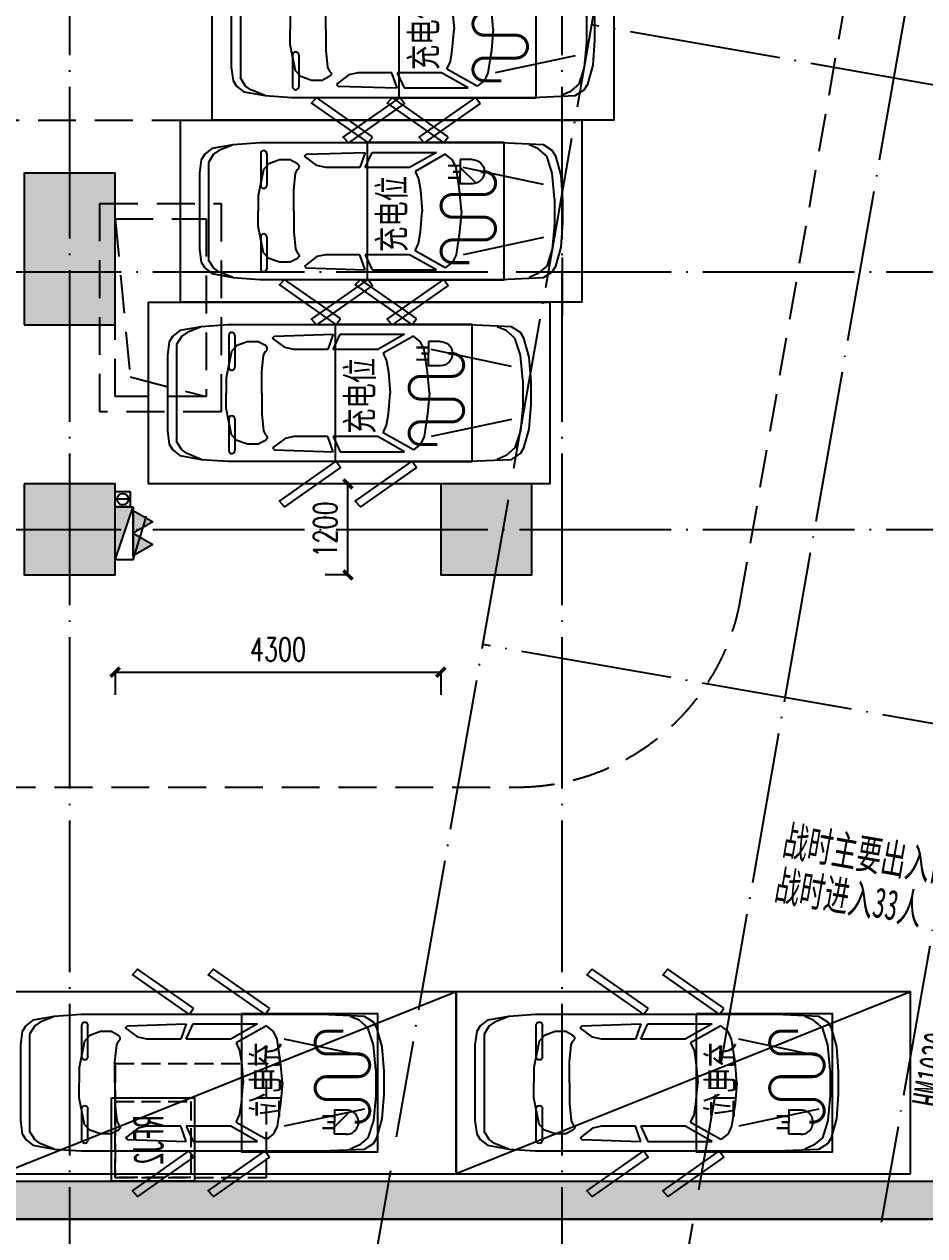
# Model space of a CAD drawing. Header units: millimetres. Extents: x 12325263 to 13848842, y -1463133 to 573208.
# Drawn here: x 12597197 to 12609085, y -1148606 to -1132621 of the extents above; entities that cross this region are included whole.
import ezdxf
from ezdxf.xclip import XClip

# ---------------------------------------------------------------- set-up
doc = ezdxf.new("R2010")
doc.units = ezdxf.units.MM
doc.header["$LTSCALE"] = 1000
doc.header["$XCLIPFRAME"] = 0
for name, pattern in [('ACAD_ISO02W100', [15, 12, -3]), ('DASH', [0.35, 0.25, -0.1]), ('DASHED2', [0.375, 0.25, -0.125]), ('DOTE', [2.4200000000000004, 2, -0.2, 0.02, -0.2]), ('地下室负三层平面图$0$-3F平面$0$$AUDIT_BAD_LTYPE2', [0])]:
    doc.linetypes.add(name, pattern=pattern)
for name, color, linetype in [('#s-灭火器', 20, 'Continuous'), ('-2F平面$0$COLUMN-CONCRETE', 6, 'Continuous'), ('-2F平面$0$WALL-SHATCH', 8, 'Continuous'), ('A-ANNO-DIMS', 83, 'Continuous'), ('A-AXIS', 16, 'DOTE'), ('A-COLS', 6, 'Continuous'), ('A-WALL', 5, 'Continuous'), ('A_WALL(防火墙)', 151, 'Continuous'), ('AXIS', 3, 'Continuous'), ('EQUIP_消火栓', 7, 'Continuous'), ('PUB_HATCH', 8, 'Continuous'), ('VPIPE-消防中', 3, 'Continuous'), ('WALL', 5, 'Continuous'), ('人防墙', 6, 'Continuous'), ('人防门编号', 73, 'Continuous'), ('人防集水井', 62, 'Continuous'), ('公寓机动车库', 23, 'Continuous'), ('投影线', 6, 'ACAD_ISO02W100'), ('水条件', 1, 'Continuous'), ('水沟+分水线', 133, 'Continuous'), ('车道中心线', 6, 'Continuous')]:
    doc.layers.add(name, color=color, linetype=linetype)
doc.layers.add('人防文字', color=3, linetype='Continuous', lineweight=15)
doc.styles.add('_TCH_DIM_T3', font='SIMPLEX.shx', dxfattribs={"width": 0.7058823529411765, "bigfont": 'GBCBIG.shx'})
doc.styles.add('宋体-标注', font='', dxfattribs={"width": 0.6})
doc.styles.add('标注宋体', font='', dxfattribs={"width": 0.6})
doc.styles.add('黑体', font='simhei.ttf', dxfattribs={"width": 0.7})
doc.styles.get('宋体-标注').set_extended_font_data('SimSun')
doc.styles.get('标注宋体').set_extended_font_data('NSimSun')
doc.dimstyles.new('_TCH_ARCH&&120', dxfattribs={"dimtxt": 306, "dimasz": 120, "dimexe": 300, "dimexo": 360, "dimgap": 147, "dimtad": 1, "dimdec": 0, "dimzin": 0, "dimdsep": 46, "dimtxsty": '_TCH_DIM_T3', "dimblk": 'ARCHTICK', "dimcen": 0.09, "dimclrt": 7, "dimazin": 2, "dimtfac": 1, "dimtdec": 0, "dimtix": 1, "dimtmove": 2, "dimatfit": 3, "dimfxl": 1, "dimfxlon": 1, "dimtolj": 1, "dimtzin": 0, "dimarcsym": 0})
doc.dimstyles.new('_TCH_ARCH&&150', dxfattribs={"dimtxt": 446.25, "dimasz": 150, "dimexe": 375, "dimexo": 450, "dimgap": 189.375, "dimtad": 1, "dimdec": 0, "dimzin": 0, "dimdsep": 46, "dimtxsty": '_TCH_DIM_T3', "dimblk": 'asdggshdfhsg_ArchTick', "dimcen": 0.09, "dimclrt": 7, "dimazin": 2, "dimtfac": 1, "dimtdec": 0, "dimtix": 1, "dimtmove": 2, "dimatfit": 3, "dimfxl": 1, "dimtolj": 1, "dimtzin": 0, "dimarcsym": 0})

# ---------------------------------------------------------------- blocks, each defined once
blk = doc.blocks.new('asdgafgfasdfagfagasdgagRFJ2')
at = {"layer": '人防集水井'}
blk.add_lwpolyline([(-50.00000047683716, -1050.000000238419), (1049.999999523163, -1050), (1049.999999523163, 49.99999976158142), (-50.00000047683716, 50)], close=True, dxfattribs=at)
at = {"layer": '人防集水井', "linetype": 'DASH'}
for points in [[(1999.999999523163, -1500.000146746635), (-9.5367431640625e-07, -1500.000146746635), (0, 0), (1999.999999523163, -1.001358032226562e-05)], [(-4.76837158203125e-07, -1000.000000238419), (999.9999995231628, -1000), (999.9999995231628, -2.384185791015625e-07), (-4.76837158203125e-07, 0)]]:
    blk.add_lwpolyline(points, close=True, dxfattribs=at)
at = {"layer": '人防集水井', "style": '宋体-标注', "width": 0.6}
blk.add_text('RFJ2', height=400, rotation=90, dxfattribs=at).set_placement((637.8247580528259, -818.3971052765846))
blk = doc.blocks.new('asdgafgf20230228-rf2')
at = {"layer": '人防集水井', "linetype": 'DASH', "xscale": -1, "rotation": 180.000210748876}
blk.add_blockref('asdgafgfasdfagfagasdgagRFJ2', (26799.98007546179, -28849.88665441284), dxfattribs=at)
at = {"layer": '人防文字', "style": '标注宋体', "width": 0.6}
for s, p in [('战时主要出入口', (35594.18519853987, -24590.83521907963, 2.982798457690922e-07)), ('战时进入33人', (35489.10847482644, -25181.56414160575, 2.982798457690922e-07))]:
    blk.add_text(s, height=400, rotation=350.0412493321783, dxfattribs=at).set_placement(p)
at = {"layer": '人防门编号', "style": '标注宋体', "width": 0.6}
blk.add_text('HM1020', height=399.9999999999999, rotation=80.04131921288797, dxfattribs=at).set_placement((37710.21658441238, -27944.72992767626, 2.982798457690922e-07))
blk = doc.blocks.new('_FZH')
blk.add_lwpolyline([(-0.5, -0.5), (0.5, -0.5), (0.5, 0.5), (-0.5, 0.5)], close=True)
at = {"layer": 'PUB_HATCH'}
blk.add_solid([(-0.5, -0.5), (0.5, -0.5), (-0.5, 0.5), (0.5, 0.5)], dxfattribs=at)
blk = doc.blocks.new('1-3F')
at = {"layer": 'A-COLS', "xscale": 1200, "yscale": 2000, "zscale": 2000}
blk.add_blockref('_FZH', (-6499.985144147649, 300.0000000025611), dxfattribs=at)
at = {"layer": 'A-COLS', "xscale": 1200, "yscale": 1200, "zscale": 1200, "rotation": 270}
for p in [(-6499.985144147649, -3399.999999776483), (-999.9851441476494, -3399.999999776483)]:
    blk.add_blockref('_FZH', p, dxfattribs=at)
blk = doc.blocks.new('adgshg13--2F平面$0$A$C7F010FC0')
at = {"layer": '-2F平面$0$WALL-SHATCH'}
h = blk.add_hatch(color=256, dxfattribs=at)
h.dxf.hatch_style = 1
h.paths.add_polyline_path([(-60384.17120504379, -16880.89509773254), (-763.1647881269455, 197.4793643951416), (12587.61850607395, -13153.30393266678), (12587.61850607395, -157996.0197629929), (-162964.8506313562, -188820.4315237999), (-171262.3814957142, -180522.900662899), (-171262.3814957142, -31310.89849328995), (-150707.1909123659, -10755.70791006088), (-131860.0775495768, -7980.895098209381), (-99162.38149428368, -7980.895098209381), (-99162.38149428368, -4980.895097732544), (-76620.42811572552, -4980.895097732544), (-70107.65229141712, -16880.89509773254)], flags=16)
h.paths.add_polyline_path([(-60091.22944009304, -16380.89510011673), (-646.8769880533218, 646.876989364624), (12987.61850607395, -12987.61850786209), (12987.61850607395, -158331.9049158096), (-163100.5840539932, -189250.3835258484), (-171662.3814958334, -180688.5860877037), (-171662.3814958334, -31145.21306848526), (-150777.8961598873, -10260.7277340889), (-131896.6870943308, -7480.895098209381), (-99562.38149428368, -7480.895098209381), (-99562.38149428368, -4580.895097732544), (-76365.55243730545, -4580.895097732544), (-69907.50581622124, -16380.89510774612)])
at = {"layer": '-2F平面$0$COLUMN-CONCRETE'}
for points in [[(-60091.22944009304, -16380.89510011673), (-646.8769880533218, 646.876989364624), (12987.61850607395, -12987.61850786209), (12987.61850607395, -158331.9049158096), (-163100.5840539932, -189250.3835258484), (-171662.3814958334, -180688.5860877037), (-171662.3814958334, -31145.21306848526), (-150777.8961598873, -10260.7277340889), (-131896.6870943308, -7480.895098209381), (-99562.38149428368, -7480.895098209381), (-99562.38149428368, -4580.895097732544), (-76365.55243730545, -4580.895097732544), (-69907.50581622124, -16380.89510774612)], [(-60384.17120504379, -16880.89509773254), (-763.1647881269455, 197.4793643951416), (12587.61850607395, -13153.30393266678), (12587.61850607395, -157996.0197629929), (-162964.8506313562, -188820.4315237999), (-171262.3814957142, -180522.900662899), (-171262.3814957142, -31310.89849328995), (-150707.1909123659, -10755.70791006088), (-131860.0775495768, -7980.895098209381), (-99162.38149428368, -7980.895098209381), (-99162.38149428368, -4980.895097732544), (-76620.42811572552, -4980.895097732544), (-70107.65229141712, -16880.89509773254)]]:
    blk.add_lwpolyline(points, close=True, dxfattribs=at)
blk = doc.blocks.new('A$C2A3E77E8')
at = {"layer": 'WALL', "color": 1}
blk.add_blockref('adgshg13--2F平面$0$A$C7F010FC0', (561507.9086489398, 205483.1249103504), dxfattribs=at)
blk = doc.blocks.new('asdggshdfhsg_ArchTick')
at = {"color": 0, "linetype": 'ByBlock', "const_width": 0.4}
blk.add_lwpolyline([(-0.5, -0.5), (0.5, 0.5)], dxfattribs=at)
blk = doc.blocks.new('*D5455')
at = {"layer": 'AXIS', "color": 0, "lineweight": -2, "transparency": 16777216}
for p, q in [((-1613.185512135866, -6874.600534099486), (-2456.257931867933, -11676.14756553428)), ((4788.87719643755, -7998.697093741136), (3945.804776705484, -12800.24412517593)), ((-2243.666298613597, -11332.73848372331), (3862.916592640714, -12404.95366368913))]:
    blk.add_line(p, q, dxfattribs=at)
at = {"layer": 'Defpoints', "color": 0, "transparency": 16777216}
for p in [(-1535.363442622126, -6431.380808120826), (4866.69926595129, -7555.477367762476), (4010.656501300267, -12430.89435352704)]:
    blk.add_point(p, dxfattribs=at)
at = {"layer": 'AXIS', "color": 0, "lineweight": -2, "transparency": 16777216, "xscale": 150, "yscale": 150, "zscale": 150}
for p, rotation in [((-2391.40620727315, -11306.7977938854), 170.0413192127123), ((4010.656501300267, -12430.89435352704), 350.0413192127123)]:
    blk.add_blockref('asdggshdfhsg_ArchTick', p, dxfattribs=dict(at, rotation=rotation))
at = {"layer": 'AXIS', "color": 7, "transparency": 16777216, "insert": (880.9620440678209, -11462.56132489245), "char_height": 446.25, "attachment_point": 5, "rotation": 350.0413192127123, "style": '_TCH_DIM_T3'}
blk.add_mtext('\\A1;6500', dxfattribs=at)
blk = doc.blocks.new('*D5456')
at = {"layer": 'AXIS', "color": 0, "lineweight": -2, "transparency": 16777216}
for p, q in [((-1613.185512139577, -6874.60053409786), (-2248.732413168462, -10494.22829625762)), ((2375.792021664669, -7574.999159720745), (1740.245120635784, -11194.62692188051)), ((-2036.140779914136, -10150.81921444665), (1657.356936571002, -10799.33646039371))]:
    blk.add_line(p, q, dxfattribs=at)
at = {"layer": 'Defpoints', "color": 0, "transparency": 16777216}
for p in [(-1535.363442625851, -6431.380808119197), (2453.614091178395, -7131.779433742082), (1805.096845230556, -10825.27715023162)]:
    blk.add_point(p, dxfattribs=at)
at = {"layer": 'AXIS', "color": 0, "lineweight": -2, "transparency": 16777216, "xscale": 150, "yscale": 150, "zscale": 150}
for p, rotation in [((-2183.88068857369, -10124.87852460874), 170.0413192127141), ((1805.096845230556, -10825.27715023162), 350.0413192127141)]:
    blk.add_blockref('asdggshdfhsg_ArchTick', p, dxfattribs=dict(at, rotation=rotation))
at = {"layer": 'AXIS', "color": 7, "transparency": 16777216, "insert": (-118.0550246173184, -10068.79308860641), "char_height": 446.25, "attachment_point": 5, "rotation": 350.04131921271414, "style": '_TCH_DIM_T3'}
blk.add_mtext('\\A1;4050', dxfattribs=at)
blk = doc.blocks.new('*D5457')
at = {"layer": 'AXIS', "color": 0, "lineweight": -2, "transparency": 16777216}
for p, q in [((2375.792021664669, -7574.999159720745), (1740.245120635784, -11194.62692188051)), ((4788.877196439434, -7998.69709374028), (4153.330295410548, -11618.32485590004)), ((1952.83675389011, -10851.21784006953), (4070.442111345767, -11223.03439441325))]:
    blk.add_line(p, q, dxfattribs=at)
at = {"layer": 'Defpoints', "color": 0, "transparency": 16777216}
for p in [(2453.614091178395, -7131.779433742082), (4866.69926595316, -7555.477367761618), (4218.182020005321, -11248.97508425116)]:
    blk.add_point(p, dxfattribs=at)
at = {"layer": 'AXIS', "color": 0, "lineweight": -2, "transparency": 16777216, "xscale": 150, "yscale": 150, "zscale": 150}
for p, rotation in [((1805.096845230556, -10825.27715023162), 170.0413192127141), ((4218.182020005321, -11248.97508425116), 350.0413192127141)]:
    blk.add_blockref('asdggshdfhsg_ArchTick', p, dxfattribs=dict(at, rotation=rotation))
at = {"layer": 'AXIS', "color": 7, "transparency": 16777216, "insert": (3082.976329672188, -10630.84136842762), "char_height": 446.25, "attachment_point": 5, "rotation": 350.04131921271414, "style": '_TCH_DIM_T3'}
blk.add_mtext('\\A1;2450', dxfattribs=at)
blk = doc.blocks.new('asdfasdfadgd')
at = {"layer": '车道中心线', "linetype": 'DASHED2', "ltscale": 2}
for p, q in [((42007.57024923712, -15918.70624019532), (54718.62744193524, 56474.52772310306)), ((-50.00000001117587, -18399.96300131246), (39052.77748931013, -18399.89244342945))]:
    blk.add_line(p, q, dxfattribs=at)
blk.add_arc((39052.77207604609, -15399.89244343434), 3000, 270.0001034133329, 350.0413192160692, dxfattribs=at)
blk = doc.blocks.new('asdfsfsdf')
at = {"color": 253, "linetype": '地下室负三层平面图$0$-3F平面$0$$AUDIT_BAD_LTYPE2', "transparency": 33554559, "extrusion": (0.0004477907748714072, 3.529959095306893e-16, 0.999999899741706)}
for p, q in [((-499.9999510645866, -141.1764707579277, 0.2238953878532797), (-724.9999280292541, -211.764705659356, 0.3246483119859617)), ((-168.7499837987125, -110.000000001397, 0.07556469346370548), (-499.9999510645866, -141.1764707579277, 0.2238953878532797)), ((168.7499823644757, -109.9999999995343, -0.07556469305539444), (-168.7499837987125, -110.000000001397, 0.07556469346370548)), ((168.7499823644757, -109.9999999995343, -0.07556469305539444), (499.999950107187, -141.1764707579277, -0.2238953876585836)), ((499.999950107187, -141.1764707579277, -0.2238953876585836), (724.9999261181802, -211.7647058977745, -0.3246483115967724)), ((-724.9999280292541, -211.764705659356, 0.3246483119859617), (-824.9999170508236, -329.4117646231316, 0.3694273889297957)), ((-349.9999665804207, -258.8235292448662, 0.1567267717199455), (-574.9999421145767, -1317.647058726754, 0.2574796953287081)), ((349.9999641925097, -258.8235292430036, -0.1567267711171998), (574.9999411571771, -1317.647058724891, -0.2574796952492556)), ((724.9999261181802, -211.7647058977745, -0.3246483115967724), (824.9999175239354, -329.4117646231316, -0.3694273894917245)), ((-824.9999170508236, -329.4117646231316, 0.3694273889297957), (-874.99991251342, -447.0588235869072, 0.3918169277702976)), ((824.9999175239354, -329.4117646231316, -0.3694273894917245), (874.9999125096947, -447.0588235869072, -0.3918169281189517)), ((-574.9999425914139, -1411.764705897775, 0.2574796953093296), (-674.9999320898205, -1458.823529244866, 0.3022587728158986)), ((-274.9999726694077, -1364.705882550683, 0.1231424633135522), (-574.9999425914139, -1411.764705897775, 0.2574796953093296)), ((2.365559339523315e-07, -1341.176470519509), (-274.9999726694077, -1364.705882550683, 0.1231424633135522)), ((2.365559339523315e-07, -1341.176470519509), (274.9999717120081, -1364.705882312264, -0.1231424628849248)), ((274.9999717120081, -1364.705882312264, -0.1231424628849248), (574.9999416340142, -1411.764705897775, -0.2574796953464441)), ((574.9999416340142, -1411.764705897775, -0.2574796953464441), (674.9999316073954, -1458.823529481422, -0.3022587727170486)), ((-674.9999320898205, -1458.823529244866, 0.3022587728158986), (-749.9999260008335, -1552.941176654305, 0.3358430815717435)), ((-749.9999260008335, -1552.941176654305, 0.3358430815717435), (-524.9999480806291, -1952.941176654305, 0.2350901571286059)), ((749.9999240897596, -1552.941176414024, -0.3358430809488905), (524.9999452158809, -1952.941176415887, -0.2350901560785282)), ((674.9999316073954, -1458.823529481422, -0.3022587727170486), (749.9999240897596, -1552.941176414024, -0.3358430809488905)), ((-774.9999220632017, -2517.647058726754, 0.3470378507689607), (-774.9999220632017, -1670.588235379662, 0.3470378503031141)), ((-774.9999220632017, -1670.588235379662, 0.3470378503031141), (-574.9999421145767, -2023.529411557596, 0.257479695328853)), ((774.9999230131507, -1670.588235379662, -0.3470378509613082), (574.9999421108514, -2023.529411794152, -0.2574796950939764)), ((774.9999225363135, -2517.64705896331, -0.3470378506309664), (774.9999230131507, -1670.588235379662, -0.3470378509613082)), ((-524.9999480806291, -1952.941176654305, 0.2350901571286059), (-424.9999581072479, -1905.882352830376, 0.1903110794088359)), ((-424.9999581072479, -1905.882352830376, 0.1903110794088359), (-274.9999731462449, -1882.35294127604, 0.1231424632944275)), ((-274.9999731462449, -1882.35294127604, 0.1231424632944275), (2.365559339523315e-07, -1858.823529244866)), ((274.9999717120081, -1882.352941035759, -0.1231424628847421), (2.365559339523315e-07, -1858.823529244866)), ((424.999956196174, -1905.882352830376, -0.1903110785527894), (274.9999717120081, -1882.352941035759, -0.1231424628847421)), ((524.9999452158809, -1952.941176415887, -0.2350901560785282), (424.999956196174, -1905.882352830376, -0.1903110785527894)), ((-574.9999421145767, -2023.529411557596, 0.257479695328853), (-574.9999421145767, -2611.764705659356, 0.2574796952125222)), ((574.9999421108514, -2023.529411794152, -0.2574796950939764), (574.9999411571771, -2611.764705897775, -0.2574796951324972)), ((-574.9999421145767, -2611.764705659356, 0.2574796952125222), (-774.9999220632017, -2517.647058726754, 0.3470378507689607)), ((574.9999411571771, -2611.764705897775, -0.2574796951324972), (774.9999225363135, -2517.64705896331, -0.3470378506309664)), ((-774.9999215863645, -2611.764705899637, 0.3470378500898093), (-574.9999416377395, -2682.35294127604, 0.2574796952319682)), ((-749.9999255239964, -3388.235294345301, 0.3358430813588681), (-774.9999215863645, -2611.764705899637, 0.3470378500898093)), ((-574.9999416377395, -2682.35294127604, 0.2574796952319682), (-574.9999421145767, -3129.41176486155, 0.257479695562074)), ((774.9999225363135, -2611.764705659356, -0.3470378507473485), (574.9999416340142, -2682.35294127604, -0.2574796952294666)), ((574.9999416340142, -2682.35294127604, -0.2574796952294666), (574.9999416340142, -3129.411764621269, -0.2574796948800628)), ((749.9999245665967, -3388.235294343438, -0.3358430809290396), (774.9999225363135, -2611.764705659356, -0.3470378507473485)), ((-574.9999421145767, -3129.41176486155, 0.257479695562074), (-599.9999405629933, -3247.058823586907, 0.2686744650115782)), ((574.9999416340142, -3129.411764621269, -0.2574796948800628), (599.9999391268939, -3247.058823586907, -0.2686744647175814)), ((-599.9999405629933, -3247.058823586907, 0.2686744650115782), (-724.9999270755798, -3411.764705897775, 0.324648311792771)), ((599.9999391268939, -3247.058823586907, -0.2686744647175814), (724.9999275486916, -3411.764705897775, -0.3246483115377303)), ((-724.9999270755798, -3411.764705897775, 0.324648311792771), (-749.9999255239964, -3388.235294345301, 0.3358430813588681)), ((-624.9999380558729, -3505.882353068795, 0.2798692348493339), (-674.9999320898205, -3599.999999762978, 0.3022587729329561)), ((-599.9999405629933, -3482.352941274177, 0.2686744655939557), (-624.9999380558729, -3505.882353068795, 0.2798692348493339)), ((-574.9999421145767, -3482.35294127604, 0.2574796953293679), (-599.9999405629933, -3482.352941274177, 0.2686744655939557)), ((-549.9999470058829, -3505.882352830376, 0.2462849269087827), (-574.9999421145767, -3482.35294127604, 0.2574796953293679)), ((-499.9999496340752, -3529.41176486155, 0.2238953872139153), (-549.9999470058829, -3505.882352830376, 0.2462849269087827)), ((499.999950107187, -3529.41176486155, -0.2238953881230394), (549.9999441411346, -3505.882352830376, -0.2462849258573907)), ((549.9999441411346, -3505.882352830376, -0.2462849258573907), (574.9999416340142, -3482.35294127604, -0.2574796952294021)), ((574.9999416340142, -3482.35294127604, -0.2574796952294021), (599.9999391268939, -3482.352941274177, -0.2686744647174983)), ((599.9999391268939, -3482.352941274177, -0.2686744647174983), (624.9999351911247, -3505.882352830376, -0.2798692334487053)), ((624.9999351911247, -3505.882352830376, -0.2798692334487053), (674.9999311305583, -3600.000000001397, -0.3022587726192891)), ((724.9999275486916, -3411.764705897775, -0.3246483115377303), (749.9999245665967, -3388.235294343438, -0.3358430809290396)), ((-674.9999320898205, -3599.999999762978, 0.3022587729329561), (-674.9999320898205, -3741.17647075979, 0.3022587729329017)), ((-274.9999731462449, -3552.941176415887, 0.1231424632950173), (-499.9999496340752, -3529.41176486155, 0.2238953872139153)), ((7.133930921554565e-07, -3552.941176654305), (-274.9999731462449, -3552.941176415887, 0.1231424632950173)), ((7.133930921554565e-07, -3552.941176654305), (274.9999726656824, -3552.941176415887, -0.1231424630783778)), ((274.9999726656824, -3552.941176415887, -0.1231424630783778), (499.999950107187, -3529.41176486155, -0.2238953881230394)), ((674.9999311305583, -3600.000000001397, -0.3022587726192891), (674.9999316073954, -3741.176470281091, -0.3022587730655932)), ((-674.9999320898205, -3741.17647075979, 0.3022587729329017), (-624.9999380558729, -3882.352941037621, 0.2798692345000124)), ((674.9999316073954, -3741.176470281091, -0.3022587730655932), (624.9999351911247, -3882.352941037621, -0.2798692334484588)), ((-624.9999380558729, -3882.352941037621, 0.2798692345000124), (-549.9999460522085, -3952.941176414024, 0.2462849269474509)), ((-549.9999460522085, -3952.941176414024, 0.2462849269474509), (-199.9999792352319, -4023.529411794152, 0.08955815500490981)), ((549.9999450948089, -3952.941176654305, -0.2462849259351472), (199.9999801851809, -4023.529411553871, -0.08955815519579101)), ((624.9999351911247, -3882.352941037621, -0.2798692334484588), (549.9999450948089, -3952.941176654305, -0.2462849259351472)), ((-199.9999792352319, -4023.529411794152, 0.08955815500490981), (2.365559339523315e-07, -4023.529411553871)), ((199.9999801851809, -4023.529411553871, -0.08955815519579101), (2.365559339523315e-07, -4023.529411553871)), ((-874.9999120365828, -4352.941176656168, 0.3918169277909837), (-799.9999205116183, -4541.176470521372, 0.3582326202192607)), ((874.9999125096947, -4352.941176414024, -0.3918169282337609), (799.9999190755188, -4541.176470757928, -0.3582326193421601)), ((-799.9999205116183, -4541.176470521372, 0.3582326202192607), (-749.9999260008335, -4611.764706136193, 0.3358430813398884)), ((-749.9999260008335, -4611.764706136193, 0.3358430813398884), (-641.2499364260584, -4680.000000241678, 0.2871458345919543)), ((749.9999240897596, -4611.764706136193, -0.3358430808314997), (641.249935945496, -4680.000000001397, -0.2871458343748414)), ((799.9999190755188, -4541.176470757928, -0.3582326193421601), (749.9999240897596, -4611.764706136193, -0.3358430808314997)), ((641.249935945496, -4680.000000001397, -0.2871458343748414), (-641.2499364260584, -4680.000000241678, 0.2871458345919543))]:
    blk.add_line(p, q, dxfattribs=at)
for points in [[(-474.9999997620226, -23.52941179275513), (-149.9999997613286, -7.049211745248385e-29), (149.9999997613286, 7.049211745248385e-29), (474.9999992851854, -23.52941203117371), (724.9999997609804, -94.11764716915788), (799.9999992858793, -141.1764707565308), (875.0000002394273, -258.8235292453319), (899.9999983314156, -823.5294117927554), (899.99999928509, -4000.000000238419), (875.0000002394273, -4352.941176414491), (824.9999992870789, -4635.294117448852), (750.0000002408798, -4729.411765098573), (674.9999992854691, -4776.470588445664), (500.0000002381968, -4800.000000000001), (-500.000000715034, -4800.000000000001), (-674.9999997604438, -4776.470588210971), (-750.0000007158543, -4729.411765098573), (-825.0000007175906, -4635.294117927552), (-874.9999997607275, -4352.941176654772), (-900.0000007137389, -4000.000000238419), (-900.0000007156016, -823.5294117927554), (-874.999999285753, -258.8235297203065), (-800.0000007145284, -141.1764707602561), (-724.9999997591177, -94.11764669418336)], [(-981.91520381036, -1513.230591773987), (-1500.00000071459, -2253.132360218093), (-1425.335413217106, -2320.844957351685), (-900.0000007156016, -1570.588235139847)]]:
    blk.add_lwpolyline(points, close=True, dxfattribs=at)
for points, elevation in [([(981.915204765897, -1513.230591773987), (1499.999998807242, -2253.132359979675), (1425.335412263431, -2320.844957351685), (899.9999988082526, -1570.588235378266)], 1.176665431756874e-10), ([(-900.0000007156016, -2570.588235378266), (-981.9152042871972, -2513.230591535569), (-1500.00000071459, -3253.132359743119), (-1425.335413217105, -3320.844957351685)], -1.149049744242348e-10), ([(981.915204765897, -2513.230591773987), (1499.99999785543, -3253.132359743119), (1425.335412265294, -3320.844957351685), (899.9999992850899, -2570.588235378266)], 1.171056029924955e-10)]:
    blk.add_lwpolyline(points, close=True, dxfattribs=dict(at, elevation=elevation))
blk = doc.blocks.new('A$C10563155')
h = blk.add_hatch()
h.set_pattern_fill('ANSI31', color=256, scale=999.9999999999999, angle=-90.00000002394347)
h.set_pattern_definition([(314.9999999760565, (0.01537823304533958, 4799.998471214436), (1122.532015602742, 1122.532014664547), [])])
h.paths.add_polyline_path([(1445.338642355055, 519.9984709760174), (1605.338642355055, 519.9984708568081), (1605.338641878217, 679.9984709760174), (1605.338642355055, 839.9984708568081), (1445.338642355055, 839.9984708568081, 0.9898630017247371)])
for p, q in [((0.003066297620534897, 2399.99847216811), (6000.013422649354, 0.01022321288473904)), ((4860.003066282719, 1539.982453031465), (4860.003066094592, 1959.998472018167)), ((4900.003066077828, 1999.998472155072), (4900.003066077828, 1999.998472155072)), ((4940.003065805882, 1539.982448894763), (4940.003065617755, 1959.998467881465)), ((4860.003065343946, 439.9984724950045), (4860.003065155819, 860.2189058493823)), ((4900.002457648516, 899.9984723934904), (4900.002457648516, 899.9984723934904)), ((4940.00245737657, 439.7780373881105), (4940.00245766528, 859.9984707424883)), ((1605.338642355055, 519.9984708568081), (1605.338641878217, 679.9984709760174)), ((1445.338642355055, 519.9984709760174), (1605.338642355055, 519.9984708568081)), ((4900.003065362573, 399.9984725126997), (4900.003065362573, 399.9984725126997))]:
    blk.add_line(p, q)
for points in [[(0.003063913434743881, -0.001527355052530766), (0.003066297620534897, 2399.99847216811), (6000.003065343946, 2399.998469426297), (6000.003064390272, -0.001530454494059086)], [(2831.401258703321, 2109.998470379971), (2831.401258226484, 289.9984704991803), (1030.774532075971, 289.9984710952267), (1030.774533029646, 2109.998471333645)]]:
    blk.add_lwpolyline(points, close=True)
at = {"const_width": 39.99999999999999}
blk.add_lwpolyline([(1486.970944162458, 1879.998470856808), (1709.933162447065, 1879.998470737599, -1), (1709.933162923902, 1579.998470976017), (1289.00872444734, 1579.998471214436, 1), (1289.00872444734, 1279.998470976017), (1709.933162447065, 1279.998470856808, -1), (1709.933162447065, 979.9984708568081), (1289.008723970503, 979.998471214436, 1), (1289.008723970503, 679.9984709760174), (1336.960561987013, 679.998471214436)], format="xyb", dxfattribs=at)
blk.add_lwpolyline([(1448.599090810865, 519.9984710952267, -1), (1445.338642355055, 839.9984708568081), (1605.338642355055, 839.9984708568081), (1605.338641878217, 679.9984709760174)], format="xyb")
at = {"const_width": 30}
for points in [[(1605.338642355055, 759.998471214436), (1765.799579378217, 759.9984710952267)], [(1605.338641878217, 679.9984709760174), (1700.141231294721, 679.9984710952267)], [(1605.338642355055, 599.9984707375988), (1765.799579855055, 599.9984709760174)]]:
    blk.add_lwpolyline(points, dxfattribs=at)
for centre, radius, start, end in [((4900.003066571429, 1959.9984725127), 39.99999999999999, 90, 180.0000000266804), ((4900.003066571429, 1959.9984725127), 39.99999999999999, 2.668042644536231e-08, 90), ((4900.003062944859, 1539.998472155072), 39.99999999999998, 180.0000000266804, 270), ((4900.003062944859, 1539.998472155072), 39.99999999999998, 270, 2.668042644536231e-08), ((4900.00245766528, 859.9984728703275), 39.99999999999999, 90, 180.0000000266804), ((4900.00245766528, 859.9984728703275), 39.99999999999999, 2.668042644536231e-08, 90), ((4900.002454515547, 439.9984725126997), 39.99999999999998, 180.0000000266804, 270), ((4900.003064867109, 439.9984720358625), 39.99999999999999, 180.0000000266804, 270), ((4900.002454515547, 439.9984725126997), 39.99999999999998, 270, 2.668042644536231e-08), ((4900.003064867109, 439.9984720358625), 39.99999999999999, 270, 2.668042644536231e-08)]:
    blk.add_arc(centre, radius, start, end)
at = {"rotation": 90}
blk.add_blockref('asdfsfsdf', (950.0428051073104, 1199.998469729908), dxfattribs=at)
at = {"insert": (2685.181881185621, 1738.403774931096), "char_height": 349.9999999999999, "attachment_point": 1, "rotation": 269.99999997605653, "style": '黑体'}
blk.add_mtext_dynamic_manual_height_columns('充电位', width=1328.110077857971, gutter_width=1750, heights=[0], dxfattribs=at)
blk = doc.blocks.new('车位')
h = blk.add_hatch()
h.set_pattern_fill('ANSI31', color=256, scale=999.9999999999999, angle=-2.394345736421314e-08)
h.set_pattern_definition([(44.99999997605653, (-2400.000001788139, -5299.987687110901), (-1122.532014664547, 1122.532015602742), [])])
h.paths.add_polyline_path([(1879.999998450279, -3854.664422988892), (1879.999998569489, -3694.664422988892), (1719.999998450279, -3694.664423465729), (1559.999998569489, -3694.664422988892), (1559.999998569489, -3854.664422988892, 0.9898630017247371)])
for p, q in [((399.9999972712249, -1099.999999266118), (399.9999972712249, -1099.999999266118)), ((860.0160205308348, -1059.999999538064), (440.0000015441328, -1059.999999726191)), ((1499.999997032806, -1100.000607695431), (1499.999997032806, -1100.000607695431)), ((1960.220432037488, -1060.000607967377), (1539.99999868311, -1060.000607678667)), ((1999.999996913597, -1099.999999981374), (1999.999996913597, -1099.999999981374)), ((860.0160163957626, -1139.999999061227), (439.9999974090606, -1139.999999249354)), ((1959.999996932223, -1140), (1539.779563577846, -1140.000000188127)), ((1879.999998569489, -3694.664422988892), (1719.999998450279, -3694.664423465729)), ((1879.999998450279, -3854.664422988892), (1879.999998569489, -3694.664422988892))]:
    blk.add_line(p, q)
for points in [[(2399.999996781349, -5300.000001430511), (-2.741813659667969e-06, -5299.999999046326), (0, 0), (2399.999999880791, -9.5367431640625e-07)], [(289.9999990463257, -2468.601806640625), (2109.999998927116, -2468.601807117462), (2109.99999833107, -4269.228533267975), (289.9999980926514, -4269.228532314301)]]:
    blk.add_lwpolyline(points, close=True)
at = {"const_width": 39.99999999999999}
blk.add_lwpolyline([(519.9999985694885, -3813.032121181488), (519.9999986886978, -3590.069902896881, -1), (819.9999984502792, -3590.069902420044), (819.9999982118607, -4010.994340896606, 1), (1119.999998450279, -4010.994340896606), (1119.999998569489, -3590.069902896881, -1), (1419.999998569489, -3590.069902896881), (1419.999998211861, -4010.994341373444, 1), (1719.999998450279, -4010.994341373444), (1719.999998211861, -3963.042503356934)], format="xyb", dxfattribs=at)
at = {"const_width": 30}
for points in [[(1639.999998211861, -3694.664422988892), (1639.99999833107, -3534.203485965729)], [(1719.999998450279, -3694.664423465729), (1719.99999833107, -3599.861834049225)], [(1799.999998688698, -3694.664422988892), (1799.999998450279, -3534.203485488892)]]:
    blk.add_lwpolyline(points, dxfattribs=at)
blk.add_lwpolyline([(1879.99999833107, -3851.403974533081, -1), (1559.999998569489, -3854.664422988892), (1559.999998569489, -3694.664422988892), (1719.999998450279, -3694.664423465729)], format="xyb")
for centre, radius, start, end in [((439.999996913597, -1099.999998772517), 39.99999999999999, 90, 180), ((439.999996913597, -1099.999998772517), 39.99999999999999, 180, 270), ((859.9999972712249, -1100.000002399087), 39.99999999999998, 0, 90), ((859.9999972712249, -1100.000002399087), 39.99999999999998, 270, 0), ((1539.999996555969, -1100.000607678667), 39.99999999999999, 90, 180), ((1539.999996555969, -1100.000607678667), 39.99999999999999, 180, 270), ((1959.999997390434, -1100.000000476837), 39.99999999999999, 0, 90), ((1959.999996913597, -1100.0006108284), 39.99999999999998, 0, 90), ((1959.999997390434, -1100.000000476837), 39.99999999999999, 270, 0), ((1959.999996913597, -1100.0006108284), 39.99999999999998, 270, 0)]:
    blk.add_arc(centre, radius, start, end)
at = {"xscale": -1, "rotation": 180}
blk.add_blockref('asdfsfsdf', (1200.000000184402, -5050.000001905253), dxfattribs=at)
at = {"insert": (661.5946944952011, -2614.821184158325), "char_height": 349.9999999999999, "attachment_point": 1, "rotation": 359.99999997605653, "style": '黑体'}
blk.add_mtext_dynamic_manual_height_columns('充电位', width=1328.110077857971, gutter_width=1750, heights=[0], dxfattribs=at)
blk = doc.blocks.new('A$C18591698')
at = {"linetype": 'DASHED2', "ltscale": 2}
for points in [[(0.02286618575453758, 2400.006429706002), (0.02286618575453758, 0.006429706001654267), (5300.022866185755, 0.006429706001654267), (5300.022866185755, 2400.006429706002)], [(1250.022866185755, 2150.006429706002), (1350.022866185755, 2150.006429706002), (1350.022866185755, 250.0064297060017), (1250.022866185755, 250.0064297060017)]]:
    blk.add_lwpolyline(points, close=True, dxfattribs=at)
blk = doc.blocks.new('A$C49D22CBF')
at = {"layer": '投影线', "linetype": 'DASHED2', "ltscale": 2}
for points in [[(23700.14216262847, -73299.99826547247), (25299.99573443085, -73299.99826547247), (25299.99573443085, -76047.81473391759), (23700.14216262847, -76047.81473391759)], [(23900.14216262847, -73499.99826547247), (25099.99573443085, -73499.99826547247), (25099.99573443085, -75847.81473391759), (23900.14216262847, -75847.81473391759)]]:
    blk.add_lwpolyline(points, close=True, dxfattribs=at)
blk.add_lwpolyline([(23900.14216262847, -73499.99826547247), (24097.48078478687, -75584.96393065737), (25099.78408330679, -75847.81473391759)], dxfattribs=at)
blk = doc.blocks.new('管位')
at = {"layer": '水条件'}
blk.add_line((12573125.95161151, 675360.3646074757), (12573125.95161151, 675160.3646074757), dxfattribs=at)
blk.add_lwpolyline([(12573025.95161151, 675360.3646074757), (12573225.95161151, 675360.3646074757), (12573225.95161151, 675160.3646074757), (12573025.95161151, 675160.3646074757)], close=True, dxfattribs=at)
blk = doc.blocks.new('灭火器')
at = {"layer": '#s-灭火器', "ltscale": 1000}
for points in [[(292444.1076592965, 59706.6250948105), (292144.1076592965, 59706.6250948105), (292294.1076592965, 59446.81747367606)], [(292744.1076592965, 59706.6250948105), (292444.1076592965, 59706.6250948105), (292594.1076592965, 59446.81747367606)]]:
    blk.add_hatch(color=256, dxfattribs=at).paths.add_polyline_path(points)
for points in [[(292294.1076592965, 59446.81747367606), (292444.1076592965, 59706.6250948105), (292144.1076592965, 59706.6250948105)], [(292594.1076592965, 59446.81747367606), (292744.1076592965, 59706.6250948105), (292444.1076592965, 59706.6250948105)]]:
    blk.add_lwpolyline(points, close=True, dxfattribs=at)
blk = doc.blocks.new('$TWTSYS$00000508')
for p, q in [((-0.5, 0.5), (0.3236161731911125, 1.224064056863426)), ((-0.5, 0.5), (-0.5, -0.5)), ((-0.5, -0.5), (0.5, 0.5)), ((0.5, 0.5), (-0.5, 0.5)), ((0.5, -0.5), (0.5, 0.5)), ((-0.5, -0.5), (0.5, -0.5))]:
    blk.add_line(p, q)
blk.add_solid([(0.5, -0.5), (0.5, 0.5), (-0.5, -0.5)])
blk = doc.blocks.new('消火栓')
at = {"layer": '#s-灭火器', "rotation": 180.0000000000001}
blk.add_blockref('灭火器', (12864422.05702452, 734931.81413663), dxfattribs=at)
at = {"layer": 'EQUIP_消火栓', "xscale": 700, "yscale": 240, "zscale": 700}
blk.add_blockref('$TWTSYS$00000508', (12571977.94936522, 675105.1890418193), dxfattribs=at)
blk = doc.blocks.new('asdfasfads')
at = {"layer": 'VPIPE-消防中'}
blk.add_circle((33500.00000024587, -15249.99999974249), 75, dxfattribs=at)
at = {"xscale": -1, "rotation": 270}
blk.add_blockref('消火栓', (-641585.1890416499, -12587677.94936496), dxfattribs=at)
at = {"layer": '水条件', "rotation": 270}
blk.add_blockref('管位', (-641760.3646072336, 12557875.95161177), dxfattribs=at)
blk = doc.blocks.new('qlzw')
at = {"layer": 'A-AXIS'}
for p, q in [((12464366.81071039, 979489.7590900625), (12464366.81071039, 1082089.759090747)), ((12470866.81071017, 979489.7590900625), (12470866.81071017, 1082089.759090747)), ((12404966.81071013, 995989.7590900625), (12486866.81071017, 995989.7590900625)), ((12404966.81071012, 992589.7590900622), (12485416.81071017, 992589.7590900625))]:
    blk.add_line(p, q, dxfattribs=at)
blk = doc.blocks.new('A$C33CE3D08')
for p, q in [((145357.1530239582, 45061.94271921576), (146460.2774387784, 45255.63455028064)), ((145922.5282670949, 45350.85718957148), (146055.6914009526, 44592.45915438072))]:
    blk.add_line(p, q)
blk = doc.blocks.new('_ArchTick')
at = {"color": 0, "linetype": 'ByBlock', "const_width": 0.4}
blk.add_lwpolyline([(-0.5, -0.5), (0.5, 0.5)], dxfattribs=at)
blk = doc.blocks.new('*D3750')
at = {"layer": 'A-ANNO-DIMS', "color": 0, "lineweight": -2, "transparency": 16777216}
for p, q in [((12601471, -1138686.785750418), (12601170, -1138686.785750418)), ((12601470, -1139886.785749744), (12601470, -1138686.785750418)), ((12601471, -1139886.785749744), (12601170, -1139886.785749744))]:
    blk.add_line(p, q, dxfattribs=at)
at = {"layer": 'Defpoints', "color": 0, "transparency": 16777216}
for p in [(12601470, -1138686.785750418), (12602696.82107793, -1138686.785750418), (12602696.82107793, -1139886.785749744)]:
    blk.add_point(p, dxfattribs=at)
at = {"layer": 'A-ANNO-DIMS', "color": 0, "lineweight": -2, "transparency": 16777216, "xscale": 120, "yscale": 120, "zscale": 120}
for p, rotation in [((12601470, -1138686.785750418), 90), ((12601470, -1139886.785749744), 270)]:
    blk.add_blockref('_ArchTick', p, dxfattribs=dict(at, rotation=rotation))
at = {"layer": 'A-ANNO-DIMS', "color": 7, "transparency": 16777216, "insert": (12601170, -1139286.785750079), "char_height": 306, "attachment_point": 5, "rotation": 90, "style": '_TCH_DIM_T3'}
blk.add_mtext('\\A1;1200', dxfattribs=at)
blk = doc.blocks.new('*D3751')
at = {"layer": 'A-ANNO-DIMS', "color": 0, "lineweight": -2, "transparency": 16777216}
for p, q in [((12598396.82107793, -1141169), (12598396.82107793, -1141470)), ((12598396.82107793, -1141170), (12602696.82107793, -1141170)), ((12602696.82107793, -1141169), (12602696.82107793, -1141470))]:
    blk.add_line(p, q, dxfattribs=at)
at = {"layer": 'Defpoints', "color": 0, "transparency": 16777216}
for p in [(12598396.82107793, -1139886.785749744), (12602696.82107793, -1139886.785749744), (12602696.82107793, -1141170)]:
    blk.add_point(p, dxfattribs=at)
at = {"layer": 'A-ANNO-DIMS', "color": 0, "lineweight": -2, "transparency": 16777216, "xscale": 120, "yscale": 120, "zscale": 120, "rotation": 180}
blk.add_blockref('_ArchTick', (12598396.82107793, -1141170), dxfattribs=at)
at = {"layer": 'A-ANNO-DIMS', "color": 0, "lineweight": -2, "transparency": 16777216, "xscale": 120, "yscale": 120, "zscale": 120}
blk.add_blockref('_ArchTick', (12602696.82107793, -1141170), dxfattribs=at)
at = {"layer": 'A-ANNO-DIMS', "color": 7, "transparency": 16777216, "insert": (12600546.82107793, -1140870), "char_height": 306, "attachment_point": 5, "style": '_TCH_DIM_T3'}
blk.add_mtext('\\A1;4300', dxfattribs=at)
blk = doc.blocks.new('asdfadfgsdg')
at = {"layer": 'A-AXIS'}
for p, q in [((15844.89874878526, 92554.357993779), (-1535.36344262585, -6431.380808119429)), ((19833.87628258765, 91853.95936815557), (2453.614091178402, -7131.779433742631)), ((22246.96145735867, 91430.26143413666), (4866.699265953153, -7555.477367762243)), ((15444.59184090607, 5715.156053923769), (1041.411747941747, 8244.116785396123)), ((14009.20700320788, -2459.785558571341), (-393.9730897583067, 69.17517290101387))]:
    blk.add_line(p, q, dxfattribs=at)
at = {"layer": 'AXIS'}
for p1, p2, distance, picture, middle in [((-1535.363442622126, -6431.380808120825), (4866.69926595129, -7555.477367762475), -4949.9999999992915, '*D5455', (880.9620440678209, -11462.56132489245)), ((-1535.363442625851, -6431.380808119197), (2453.614091178396, -7131.779433742083), -3750.0000000006935, '*D5456', (-118.0550246173184, -10068.79308860641)), ((2453.614091178396, -7131.779433742083), (4866.699265953161, -7555.477367761619), -3750.000000000697, '*D5457', (3082.976329672188, -10630.84136842762))]:
    dim = blk.add_aligned_dim(p1=p1, p2=p2, distance=distance, dimstyle='_TCH_ARCH&&150', dxfattribs=at)
    dim.commit()
    dim.dimension.update_dxf_attribs({"geometry": picture, "text_midpoint": middle})

msp = doc.modelspace()

# ---------------------------------------------------------------- hatches: boundary and pattern name
at = {"layer": 'PUB_HATCH'}
msp.add_hatch(color=256, dxfattribs=at).paths.add_polyline_path([(12584496.82026206, -1147886.728594047), (12584496.82107793, -1148386.728594047), (12613949.48532021, -1148386.680534858), (12613529.62806277, -1147886.681219958)])

# ---------------------------------------------------------------- linework, layer by layer
at = {"layer": 'A-WALL'}
for p, q in [((12584496.82026206, -1147886.728594047), (12613529.62806277, -1147886.681219958)), ((12584496.82107793, -1148386.728594047), (12613949.48532021, -1148386.680534858))]:
    msp.add_line(p, q, dxfattribs=at)
at = {"layer": 'PUB_HATCH', "elevation": 9.610333750321524e-09}
msp.add_lwpolyline([(12623606.41608689, -1093259.058589393), (12613949.48532017, -1148386.680534865), (12558304.41198396, -1148386.894985012)], dxfattribs=at)
at = {"layer": '水沟+分水线'}
msp.add_lwpolyline([(12571496.82107802, -1147886.749806675), (12608996.80593516, -1147886.688616348)], dxfattribs=at)

# ---------------------------------------------------------------- block references
ref = msp.add_blockref('A$C2A3E77E8', (12039933.30876733, -1095474.795956885), dxfattribs=dict(rotation=350.0412492537527))
XClip(ref).set_block_clipping_path([(574517.632849127, 127502.23674306343), (563167.6328490991, 127502.22288467549), (563167.6311767455, 128872.36548285093), (556800.2987149898, 128872.35771109001), (544257.8770271596, 126670.09965810878), (543557.4714692105, 130659.08047959034), (536268.9804626536, 129379.33173123898), (537790.8662453052, 120711.80386261316), (523312.3703787625, 118169.60067071859), (521652.13574292883, 127625.07135696709), (520765.66181714274, 127469.4202569119), (520307.37785156816, 130079.46789511177), (515776.70023758896, 129283.96870927291), (515422.1926091146, 131303.0932199814), (513452.29580140486, 130957.20977362967), (514282.4182554409, 126229.48786514811), (510637.99198265746, 125589.57711327495), (512263.53463128395, 116331.17830774235), (512362.3527807724, 116348.529120174), (517291.10722481646, 88278.01458144141), (519851.8954271879, 88727.62346412987), (522454.62488821335, 73904.41483621066), (519893.7906026859, 73454.76868356578), (526007.3042119928, 38637.45273981895), (480033.70290305093, 30565.02585530118), (466439.1866319198, 28317.0522398334), (446673.6220214516, 140886.98885564134), (578014.3726615645, 163948.422490485), (584117.7942495663, 129187.8787387202)])
for name, p in [('1-3F', (12604296.80622208, -1135886.785749967)), ('asdfadfgsdg', (12603643.42459348, -1140874.022590382)), ('asdfasfads', (12564996.82335836, -1123636.785750001)), ('A$C49D22CBF', (12574496.81497651, -1061686.787485731)), ('asdfasdfadgd', (12564646.82107771, -1124286.785749965)), ('A$C18591698', (12594379.90551974, -1133886.792182315))]:
    msp.add_blockref(name, p)
at = {"rotation": 350.0412492531646}
msp.add_blockref('A$C33CE3D08', (12452730.0405656, -1155131.817951129), dxfattribs=at)
at = {"layer": 'A_WALL(防火墙)'}
msp.add_blockref('qlzw', (133430.0103675351, -2131876.544840029), dxfattribs=at)
at = {"layer": '人防墙'}
ref = msp.add_blockref('asdgafgf20230228-rf2', (12571596.84652082, -1118986.684928056), dxfattribs=at)
XClip(ref).set_block_clipping_path([(-67355.29065233096, -38121.284774299944), (65994.70934768021, 85028.71522570006)])
at = {"layer": '公寓机动车库', "rotation": 90}
for p in [(12599679.92838497, -1133886.78574939), (12599258.52797999, -1136286.785748461), (12598837.12758526, -1138686.785748421)]:
    msp.add_blockref('车位', p, dxfattribs=at)
at = {"layer": '公寓机动车库', "xscale": -1}
for p in [(12602896.8091128, -1147786.784219374), (12608896.80911209, -1147786.784213294)]:
    msp.add_blockref('A$C10563155', p, dxfattribs=at)

# ---------------------------------------------------------------- dimensions: what is measured, and where the dimension line sits
at = {"layer": 'A-ANNO-DIMS'}
for p1, p2, distance, picture, middle in [((12602696.82107793, -1139886.785749744), (12602696.82107793, -1138686.785750418), 1226.8210779298097, '*D3750', (12601170, -1139286.785750079)), ((12598396.82107793, -1139886.785749744), (12602696.82107793, -1139886.785749744), -1283.2142502560746, '*D3751', (12600546.82107793, -1140870))]:
    dim = msp.add_aligned_dim(p1=p1, p2=p2, distance=distance, dimstyle='_TCH_ARCH&&120', dxfattribs=at)
    dim.commit()
    dim.dimension.update_dxf_attribs({"geometry": picture, "text_midpoint": middle})

doc.saveas('drawing.dxf')
